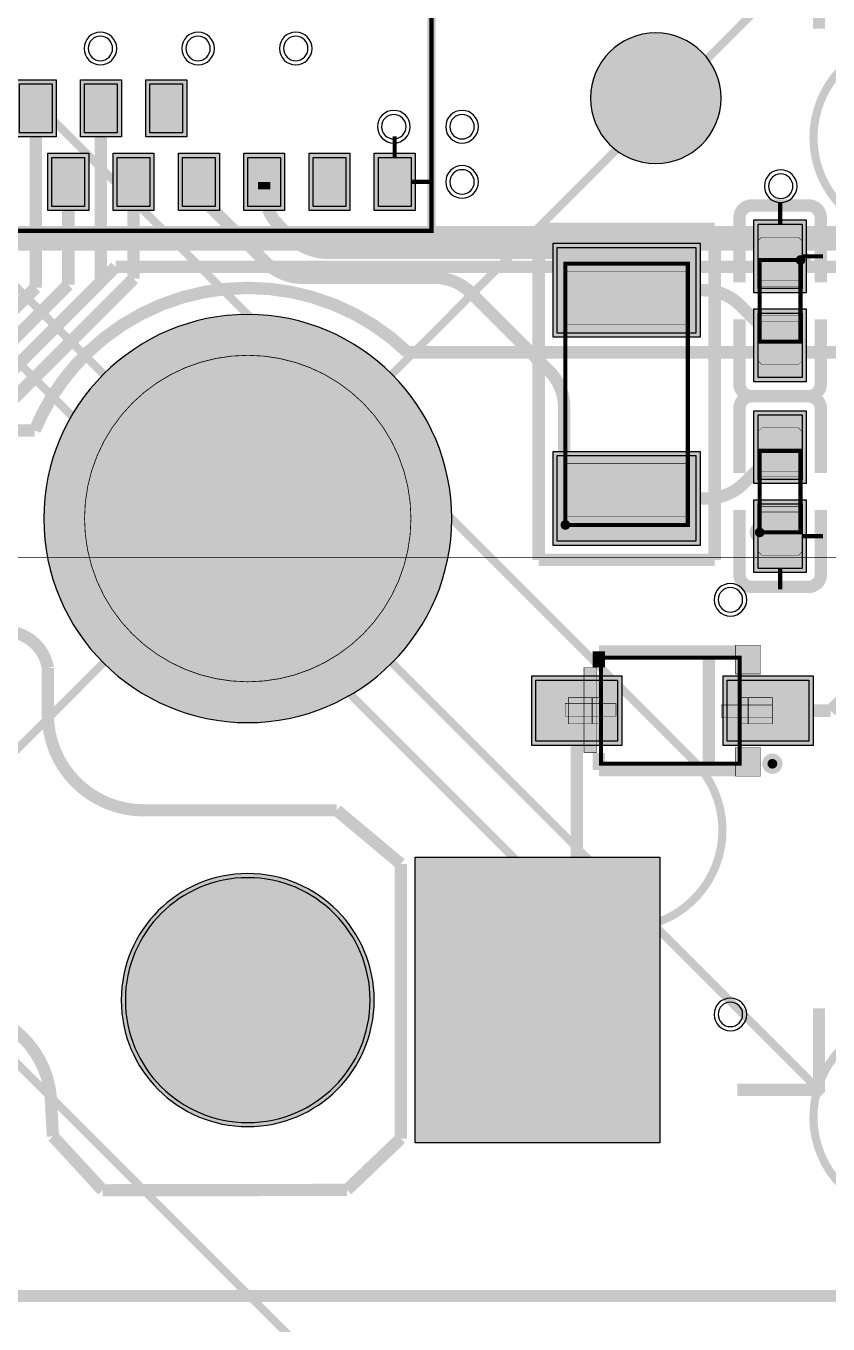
# Model space of a CAD drawing. Header units: millimetres. Extents: x -3 to 238, y -92 to 6.
# Drawn here: x 159.21 to 169.04, y -29.39 to -13.49 of the extents above; entities that cross this region are included whole.
import ezdxf

# ---------------------------------------------------------------- set-up
doc = ezdxf.new("R2010")
doc.units = ezdxf.units.MM
doc.header["$MEASUREMENT"] = 0
for name, color, linetype, true_color in [('Bottom-Layer', 7, 'Continuous', 0x0000ff), ('Bottom-Paste-Mask-Layer', 7, 'Continuous', 0x800000), ('Bottom-Silkscreen-Layer', 7, 'Continuous', 0x66cc33), ('Bottom-Solder-Mask-Layer', 7, 'Continuous', 0xaa00ff), ('Component-Marking-Layer', 7, 'Continuous', 0x66ffcc), ('Component-Shape-Layer', 7, 'Continuous', 0x00cccc), ('Document-Layer', 7, 'Continuous', 0xffffff), ('F.Adhes', 7, 'Continuous', 0x9069e9), ('Hole-Layer', 7, 'Continuous', 0x222222), ('Multi-Layer', 7, 'Continuous', 0xc0c0c0), ('Pin-Floating-Layer', 7, 'Continuous', 0xff99ff), ('Pin-Soldering-Layer', 7, 'Continuous', 0xcc9999), ('Top-Layer', 7, 'Continuous', 0xff0000), ('Top-Paste-Mask-Layer', 7, 'Continuous', 0x808080), ('Top-Solder-Mask-Layer', 7, 'Continuous', 0x800080)]:
    doc.layers.add(name, color=color, linetype=linetype, true_color=true_color)

msp = doc.modelspace()

# ---------------------------------------------------------------- hatches: boundary and pattern name
at = {"layer": 'Bottom-Layer'}
for points in [[(166.125, -14.375, 1), (167.725, -14.375, 1)], [(159.527, -14.2), (159.527, -14.8), (159.127, -14.8), (159.127, -14.2)], [(160.326, -14.2), (160.326, -14.8), (159.926, -14.8), (159.926, -14.2)], [(161.126, -14.2), (161.126, -14.8), (160.726, -14.8), (160.726, -14.2)], [(159.926, -15.1), (159.926, -15.7), (159.526, -15.7), (159.526, -15.1)], [(160.726, -15.1), (160.726, -15.7), (160.326, -15.7), (160.326, -15.1)], [(161.527, -15.1), (161.527, -15.7), (161.127, -15.7), (161.127, -15.1)], [(162.326, -15.1), (162.326, -15.7), (161.926, -15.7), (161.926, -15.1)], [(163.126, -15.1), (163.126, -15.7), (162.726, -15.7), (162.726, -15.1)], [(163.926, -15.1), (163.926, -15.7), (163.526, -15.7), (163.526, -15.1)], [(168.179, -15.918), (168.719, -15.918), (168.719, -16.708), (168.179, -16.708)], [(167.418, -17.253), (165.718, -17.253), (165.718, -16.203), (167.418, -16.203)], [(168.179, -17.008), (168.719, -17.008), (168.719, -17.798), (168.179, -17.798)], [(159.425, -19.525, 1), (164.425, -19.525, 1)], [(168.719, -19.045), (168.179, -19.045), (168.179, -18.254), (168.719, -18.254)], [(167.418, -19.803), (165.718, -19.803), (165.718, -18.753), (167.418, -18.753)], [(168.719, -20.135), (168.179, -20.135), (168.179, -19.345), (168.719, -19.345)], [(166.457, -21.504), (166.457, -22.254), (165.457, -22.254), (165.457, -21.504)], [(168.802, -21.504), (168.802, -22.254), (167.802, -22.254), (167.802, -21.504)], [(166.975, -23.675), (166.975, -27.175), (163.975, -27.175), (163.975, -23.675)], [(160.375, -25.425, 1), (163.475, -25.425, 1)]]:
    msp.add_hatch(color=256, dxfattribs=at).paths.add_polyline_path(points)
at = {"layer": 'Bottom-Paste-Mask-Layer'}
for points in [[(166.125, -14.375, 1), (167.725, -14.375, 1)], [(159.527, -14.2), (159.527, -14.8), (159.127, -14.8), (159.127, -14.2)], [(160.326, -14.2), (160.326, -14.8), (159.926, -14.8), (159.926, -14.2)], [(161.126, -14.2), (161.126, -14.8), (160.726, -14.8), (160.726, -14.2)], [(159.926, -15.1), (159.926, -15.7), (159.526, -15.7), (159.526, -15.1)], [(160.726, -15.1), (160.726, -15.7), (160.326, -15.7), (160.326, -15.1)], [(161.527, -15.1), (161.527, -15.7), (161.127, -15.7), (161.127, -15.1)], [(162.326, -15.1), (162.326, -15.7), (161.926, -15.7), (161.926, -15.1)], [(163.126, -15.1), (163.126, -15.7), (162.726, -15.7), (162.726, -15.1)], [(163.926, -15.1), (163.926, -15.7), (163.526, -15.7), (163.526, -15.1)], [(167.418, -17.253), (165.718, -17.253), (165.718, -16.203), (167.418, -16.203)], [(168.224, -16.678), (168.674, -16.678), (168.724, -16.608), (168.724, -16.128), (168.674, -16.078), (168.224, -16.078), (168.174, -16.128), (168.174, -16.608)], [(168.224, -16.678), (168.674, -16.678), (168.724, -16.608), (168.724, -16.128), (168.674, -16.078), (168.224, -16.078), (168.174, -16.128), (168.174, -16.608)], [(159.425, -19.525, 1), (164.425, -19.525, 1)], [(168.224, -17.638), (168.674, -17.638), (168.724, -17.588), (168.724, -17.108), (168.674, -17.038), (168.224, -17.038), (168.174, -17.108), (168.174, -17.588)], [(168.224, -17.638), (168.674, -17.638), (168.724, -17.588), (168.724, -17.108), (168.674, -17.038), (168.224, -17.038), (168.174, -17.108), (168.174, -17.588)], [(168.674, -18.415), (168.224, -18.415), (168.174, -18.465), (168.174, -18.945), (168.224, -19.015), (168.674, -19.015), (168.724, -18.945), (168.724, -18.465)], [(168.674, -18.415), (168.224, -18.415), (168.174, -18.465), (168.174, -18.945), (168.224, -19.015), (168.674, -19.015), (168.724, -18.945), (168.724, -18.465)], [(167.418, -19.803), (165.718, -19.803), (165.718, -18.753), (167.418, -18.753)], [(168.674, -19.375), (168.224, -19.375), (168.174, -19.445), (168.174, -19.925), (168.224, -19.975), (168.674, -19.975), (168.724, -19.925), (168.724, -19.445)], [(168.674, -19.375), (168.224, -19.375), (168.174, -19.445), (168.174, -19.925), (168.224, -19.975), (168.674, -19.975), (168.724, -19.925), (168.724, -19.445)], [(166.457, -21.504), (166.457, -22.254), (165.457, -22.254), (165.457, -21.504)], [(168.802, -21.504), (168.802, -22.254), (167.802, -22.254), (167.802, -21.504)], [(166.975, -23.675), (166.975, -27.175), (163.975, -27.175), (163.975, -23.675)], [(160.375, -25.425, 1), (163.475, -25.425, 1)]]:
    msp.add_hatch(color=256, dxfattribs=at).paths.add_polyline_path(points)
at = {"layer": 'Bottom-Silkscreen-Layer'}
for points in [[(167.904, -21.077), (167.904, -21.429), (168.209, -21.429), (168.209, -21.077)], [(167.904, -21.077), (167.904, -21.429), (168.209, -21.429), (168.209, -21.077)], [(167.904, -22.682), (167.904, -22.329), (168.209, -22.329), (168.209, -22.682)], [(167.904, -22.682), (167.904, -22.329), (168.209, -22.329), (168.209, -22.682)]]:
    msp.add_hatch(color=256, dxfattribs=at).paths.add_polyline_path(points)
at = {"layer": 'Bottom-Solder-Mask-Layer'}
for points in [[(166.125, -14.375, 1), (167.725, -14.375, 1)], [(159.577, -14.15), (159.577, -14.85), (159.077, -14.85), (159.077, -14.15)], [(160.376, -14.15), (160.376, -14.85), (159.876, -14.85), (159.876, -14.15)], [(161.177, -14.15), (161.177, -14.85), (160.676, -14.85), (160.676, -14.15)], [(159.976, -15.05), (159.976, -15.75), (159.476, -15.75), (159.476, -15.05)], [(160.776, -15.05), (160.776, -15.75), (160.276, -15.75), (160.276, -15.05)], [(161.577, -15.05), (161.577, -15.75), (161.077, -15.75), (161.077, -15.05)], [(162.376, -15.05), (162.376, -15.75), (161.876, -15.75), (161.876, -15.05)], [(163.177, -15.05), (163.177, -15.75), (162.676, -15.75), (162.676, -15.05)], [(163.976, -15.05), (163.976, -15.75), (163.476, -15.75), (163.476, -15.05)], [(168.128, -15.867), (168.77, -15.867), (168.77, -16.759), (168.128, -16.759)], [(167.469, -17.304), (165.667, -17.304), (165.667, -16.152), (167.469, -16.152)], [(168.128, -16.957), (168.77, -16.957), (168.77, -17.849), (168.128, -17.849)], [(159.425, -19.525, 1), (164.425, -19.525, 1)], [(168.77, -19.095), (168.128, -19.095), (168.128, -18.204), (168.77, -18.204)], [(167.469, -19.854), (165.667, -19.854), (165.667, -18.702), (167.469, -18.702)], [(168.77, -20.186), (168.128, -20.186), (168.128, -19.294), (168.77, -19.294)], [(166.508, -21.453), (166.508, -22.305), (165.406, -22.305), (165.406, -21.453)], [(168.853, -21.453), (168.853, -22.305), (167.751, -22.305), (167.751, -21.453)], [(166.975, -23.675), (166.975, -27.175), (163.975, -27.175), (163.975, -23.675)], [(160.375, -25.425, 1), (163.475, -25.425, 1)]]:
    msp.add_hatch(color=256, dxfattribs=at).paths.add_polyline_path(points)
at = {"layer": 'Component-Marking-Layer'}
for points in [[(168.639, -16.358, 1), (168.759, -16.358, 1)], [(168.639, -16.358, 1), (168.759, -16.358, 1)], [(165.758, -19.603, 1), (165.878, -19.603, 1)], [(165.758, -19.603, 1), (165.878, -19.603, 1)], [(168.139, -19.695, 1), (168.259, -19.695, 1)], [(168.139, -19.695, 1), (168.259, -19.695, 1)], [(168.294, -22.529, 1), (168.414, -22.529, 1)], [(168.294, -22.529, 1), (168.414, -22.529, 1)]]:
    msp.add_hatch(color=256, dxfattribs=at).paths.add_polyline_path(points)
at = {"layer": 'Document-Layer'}
for points in [[(166.046, -21.349), (166.046, -22.389), (166.202, -22.389), (166.202, -21.349)], [(166.046, -21.349), (166.046, -22.389), (166.202, -22.389), (166.202, -21.349)], [(165.814, -21.789), (165.814, -21.945), (166.438, -21.945), (166.438, -21.789)], [(165.814, -21.789), (165.814, -21.945), (166.438, -21.945), (166.438, -21.789)], [(168.354, -21.809), (168.354, -21.965), (167.73, -21.965), (167.73, -21.809)], [(168.354, -21.809), (168.354, -21.965), (167.73, -21.965), (167.73, -21.809)]]:
    msp.add_hatch(color=256, dxfattribs=at).paths.add_polyline_path(points)
at = {"layer": 'Hole-Layer'}
for points in [[(166.125, -14.375, 1), (167.725, -14.375, 1)], [(159.425, -19.525, 1), (164.425, -19.525, 1)], [(160.425, -25.425, 1), (163.425, -25.425, 1)]]:
    msp.add_hatch(color=256, dxfattribs=at).paths.add_polyline_path(points)
at = {"layer": 'Multi-Layer'}
for points in [[(166.125, -14.375, 1), (167.725, -14.375, 1)], [(166.125, -14.375, 1), (167.725, -14.375, 1)], [(166.125, -14.375, 1), (167.725, -14.375, 1)], [(159.425, -19.525, 1), (164.425, -19.525, 1)], [(159.425, -19.525, 1), (164.425, -19.525, 1)], [(159.425, -19.525, 1), (164.425, -19.525, 1)], [(160.375, -25.425, 1), (163.475, -25.425, 1)], [(160.375, -25.425, 1), (163.475, -25.425, 1)], [(160.375, -25.425, 1), (163.475, -25.425, 1)]]:
    msp.add_hatch(color=256, dxfattribs=at).paths.add_polyline_path(points)
at = {"layer": 'Pin-Floating-Layer'}
for points in [[(166.144, -21.719), (166.144, -22.039), (166.264, -22.039), (166.264, -21.719)], [(166.144, -21.719), (166.144, -22.039), (166.264, -22.039), (166.264, -21.719)], [(167.944, -21.719), (167.944, -22.039), (168.064, -22.039), (168.064, -21.719)], [(167.944, -21.719), (167.944, -22.039), (168.064, -22.039), (168.064, -21.719)]]:
    msp.add_hatch(color=256, dxfattribs=at).paths.add_polyline_path(points)
at = {"layer": 'Pin-Soldering-Layer'}
for points in [[(159.526, -14.2), (159.126, -14.2), (159.126, -14.8), (159.526, -14.8)], [(159.526, -14.2), (159.126, -14.2), (159.126, -14.8), (159.526, -14.8)], [(160.326, -14.2), (159.926, -14.2), (159.926, -14.8), (160.326, -14.8)], [(160.326, -14.2), (159.926, -14.2), (159.926, -14.8), (160.326, -14.8)], [(161.126, -14.2), (160.726, -14.2), (160.726, -14.8), (161.126, -14.8)], [(161.126, -14.2), (160.726, -14.2), (160.726, -14.8), (161.126, -14.8)], [(159.926, -15.1), (159.526, -15.1), (159.526, -15.7), (159.926, -15.7)], [(159.926, -15.1), (159.526, -15.1), (159.526, -15.7), (159.926, -15.7)], [(160.726, -15.1), (160.326, -15.1), (160.326, -15.7), (160.726, -15.7)], [(160.726, -15.1), (160.326, -15.1), (160.326, -15.7), (160.726, -15.7)], [(161.526, -15.1), (161.126, -15.1), (161.126, -15.7), (161.526, -15.7)], [(161.526, -15.1), (161.126, -15.1), (161.126, -15.7), (161.526, -15.7)], [(162.326, -15.1), (161.926, -15.1), (161.926, -15.7), (162.326, -15.7)], [(162.326, -15.1), (161.926, -15.1), (161.926, -15.7), (162.326, -15.7)], [(163.126, -15.1), (162.726, -15.1), (162.726, -15.7), (163.126, -15.7)], [(163.126, -15.1), (162.726, -15.1), (162.726, -15.7), (163.126, -15.7)], [(163.926, -15.1), (163.526, -15.1), (163.526, -15.7), (163.926, -15.7)], [(163.926, -15.1), (163.526, -15.1), (163.526, -15.7), (163.926, -15.7)], [(168.699, -16.358), (168.199, -16.358), (168.199, -16.608), (168.699, -16.608)], [(168.699, -16.358), (168.199, -16.358), (168.199, -16.608), (168.699, -16.608)], [(165.818, -17.153), (167.319, -17.153), (167.319, -16.503), (165.818, -16.503)], [(165.818, -17.153), (167.319, -17.153), (167.319, -16.503), (165.818, -16.503)], [(168.699, -17.358), (168.199, -17.358), (168.199, -17.108), (168.699, -17.108)], [(168.699, -17.358), (168.199, -17.358), (168.199, -17.108), (168.699, -17.108)], [(168.199, -18.695), (168.699, -18.695), (168.699, -18.945), (168.199, -18.945)], [(168.199, -18.695), (168.699, -18.695), (168.699, -18.945), (168.199, -18.945)], [(165.818, -18.853), (167.319, -18.853), (167.319, -19.503), (165.818, -19.503)], [(165.818, -18.853), (167.319, -18.853), (167.319, -19.503), (165.818, -19.503)], [(168.199, -19.695), (168.699, -19.695), (168.699, -19.445), (168.199, -19.445)], [(168.199, -19.695), (168.699, -19.695), (168.699, -19.445), (168.199, -19.445)], [(165.854, -21.719), (165.854, -22.039), (166.154, -22.039), (166.154, -21.719)], [(165.854, -21.719), (165.854, -22.039), (166.154, -22.039), (166.154, -21.719)], [(168.054, -21.719), (168.054, -22.039), (168.354, -22.039), (168.354, -21.719)], [(168.054, -21.719), (168.054, -22.039), (168.354, -22.039), (168.354, -21.719)]]:
    msp.add_hatch(color=256, dxfattribs=at).paths.add_polyline_path(points)
at = {"layer": 'Top-Layer'}
for points in [[(166.125, -14.375, 1), (167.725, -14.375, 1)], [(159.425, -19.525, 1), (164.425, -19.525, 1)], [(160.375, -25.425, 1), (163.475, -25.425, 1)]]:
    msp.add_hatch(color=256, dxfattribs=at).paths.add_polyline_path(points)
at = {"layer": 'Top-Paste-Mask-Layer'}
for points in [[(166.125, -14.375, 1), (167.725, -14.375, 1)], [(159.425, -19.525, 1), (164.425, -19.525, 1)], [(160.375, -25.425, 1), (163.475, -25.425, 1)]]:
    msp.add_hatch(color=256, dxfattribs=at).paths.add_polyline_path(points)
at = {"layer": 'Top-Solder-Mask-Layer'}
for points in [[(166.125, -14.375, 1), (167.725, -14.375, 1)], [(159.425, -19.525, 1), (164.425, -19.525, 1)], [(160.375, -25.425, 1), (163.475, -25.425, 1)]]:
    msp.add_hatch(color=256, dxfattribs=at).paths.add_polyline_path(points)

# ---------------------------------------------------------------- linework, layer by layer
at = {"layer": 'Bottom-Layer', "const_width": 0.00508}
msp.add_lwpolyline([(143.977, -19.8), (143.977, -0.2, -0.414), (144.177, 0), (199.726, 0), (199.726, 0, -0.414), (199.926, -0.2), (199.926, -19.8, -0.414), (199.726, -20), (199.726, -20), (144.177, -20, -0.414)], format="xyb", close=True, dxfattribs=at)
at = {"layer": 'Bottom-Layer'}
msp.add_lwpolyline([(166.125, -14.375, 1), (167.725, -14.375), (167.725, -14.375, 1), (166.125, -14.375)], format="xyb", dxfattribs=at)
for points in [[(159.527, -14.2), (159.527, -14.8), (159.127, -14.8), (159.127, -14.2)], [(160.326, -14.2), (160.326, -14.8), (159.926, -14.8), (159.926, -14.2)], [(161.126, -14.2), (161.126, -14.8), (160.726, -14.8), (160.726, -14.2)], [(159.926, -15.1), (159.926, -15.7), (159.526, -15.7), (159.526, -15.1)], [(160.726, -15.1), (160.726, -15.7), (160.326, -15.7), (160.326, -15.1)], [(161.527, -15.1), (161.527, -15.7), (161.127, -15.7), (161.127, -15.1)], [(162.326, -15.1), (162.326, -15.7), (161.926, -15.7), (161.926, -15.1)], [(163.126, -15.1), (163.126, -15.7), (162.726, -15.7), (162.726, -15.1)], [(163.926, -15.1), (163.926, -15.7), (163.526, -15.7), (163.526, -15.1)], [(168.179, -15.918), (168.719, -15.918), (168.719, -16.708), (168.179, -16.708)], [(167.418, -17.253), (165.718, -17.253), (165.718, -16.203), (167.418, -16.203)], [(168.179, -17.008), (168.719, -17.008), (168.719, -17.798), (168.179, -17.798)], [(168.719, -19.045), (168.179, -19.045), (168.179, -18.254), (168.719, -18.254)], [(167.418, -19.803), (165.718, -19.803), (165.718, -18.753), (167.418, -18.753)], [(168.719, -20.135), (168.179, -20.135), (168.179, -19.345), (168.719, -19.345)], [(166.457, -21.504), (166.457, -22.254), (165.457, -22.254), (165.457, -21.504)], [(168.802, -21.504), (168.802, -22.254), (167.802, -22.254), (167.802, -21.504)], [(166.975, -23.675), (166.975, -27.175), (163.975, -27.175), (163.975, -23.675)]]:
    msp.add_lwpolyline(points, close=True, dxfattribs=at)
for points, const_width in [([(159.327, -14.5), (159.327, -16.696)], 0.152), ([(160.126, -16.624), (160.126, -14.5)], 0.152), ([(163.726, -15.103), (163.726, -14.844)], 0.0508), ([(159.726, -15.4), (159.726, -16.66)], 0.152), ([(160.526, -15.4), (160.526, -16.587)], 0.152), ([(162.126, -15.4), (162.126, -15.491)], 0.152), ([(163.924, -15.4), (164.183, -15.4)], 0.0508), ([(162.149, -16.389), (161.444, -15.684)], 0.152), ([(168.449, -15.92), (168.449, -15.661)], 0.0508), ([(162.312, -15.94), (162.455, -16.083)], 0.152), ([(162.904, -16.269), (165.847, -16.269)], 0.152), ([(166.296, -16.455), (166.568, -16.728)], 0.152), ([(168.717, -16.313), (168.976, -16.313)], 0.0508), ([(160.526, -16.587), (158.975, -18.138)], 0.152), ([(164.214, -16.575), (162.598, -16.575)], 0.152), ([(159.327, -16.696), (155.831, -20.192)], 0.152), ([(159.726, -16.66), (155.937, -20.449)], 0.152), ([(156.044, -20.706), (160.126, -16.624)], 0.152), ([(165.617, -17.715), (164.663, -16.761)], 0.152), ([(167.512, -16.728), (166.568, -16.728)], 0.152), ([(168.449, -17.403), (167.961, -16.914)], 0.152), ([(165.803, -18.87), (165.803, -18.164)], 0.152), ([(168.449, -18.65), (168.006, -19.092)], 0.152), ([(167.557, -19.278), (166.568, -19.278)], 0.152), ([(168.717, -19.74), (168.976, -19.74)], 0.0508), ([(168.449, -20.132), (168.449, -20.391)], 0.0508), ([(169.782, -21.165), (169.068, -21.879)], 0.152), ([(165.957, -21.879), (165.957, -24.943)], 0.152), ([(169.068, -21.879), (168.302, -21.879)], 0.152)]:
    msp.add_lwpolyline(points, dxfattribs=dict(at, const_width=const_width))
at = {"layer": 'Bottom-Layer', "const_width": 0.152}
for points in [[(161.327, -15.4, 0.199), (161.444, -15.684)], [(162.126, -15.491, 0.199), (162.312, -15.94)], [(162.455, -16.083, 0.199), (162.904, -16.269)], [(166.296, -16.455, 0.199), (165.847, -16.269)], [(162.149, -16.389, 0.199), (162.598, -16.575)], [(164.663, -16.761, 0.199), (164.214, -16.575)], [(167.961, -16.914, 0.199), (167.512, -16.728)], [(165.803, -18.164, 0.199), (165.617, -17.715)], [(167.557, -19.278, 0.199), (168.006, -19.092)], [(165.475, -25.425, 0.414), (165.957, -24.943)]]:
    msp.add_lwpolyline(points, format="xyb", dxfattribs=at)
at = {"layer": 'Bottom-Layer'}
for points in [[(159.425, -19.525, 1), (164.425, -19.525, 1)], [(160.375, -25.425, 1), (163.475, -25.425, 1)]]:
    msp.add_lwpolyline(points, format="xyb", close=True, dxfattribs=at)
at = {"layer": 'Bottom-Paste-Mask-Layer'}
msp.add_lwpolyline([(166.125, -14.375, 1), (167.725, -14.375), (167.725, -14.375, 1), (166.125, -14.375)], format="xyb", dxfattribs=at)
for points in [[(159.527, -14.2), (159.527, -14.8), (159.127, -14.8), (159.127, -14.2)], [(160.326, -14.2), (160.326, -14.8), (159.926, -14.8), (159.926, -14.2)], [(161.126, -14.2), (161.126, -14.8), (160.726, -14.8), (160.726, -14.2)], [(159.926, -15.1), (159.926, -15.7), (159.526, -15.7), (159.526, -15.1)], [(160.726, -15.1), (160.726, -15.7), (160.326, -15.7), (160.326, -15.1)], [(161.527, -15.1), (161.527, -15.7), (161.127, -15.7), (161.127, -15.1)], [(162.326, -15.1), (162.326, -15.7), (161.926, -15.7), (161.926, -15.1)], [(163.126, -15.1), (163.126, -15.7), (162.726, -15.7), (162.726, -15.1)], [(163.926, -15.1), (163.926, -15.7), (163.526, -15.7), (163.526, -15.1)], [(167.418, -17.253), (165.718, -17.253), (165.718, -16.203), (167.418, -16.203)], [(167.418, -19.803), (165.718, -19.803), (165.718, -18.753), (167.418, -18.753)], [(166.457, -21.504), (166.457, -22.254), (165.457, -22.254), (165.457, -21.504)], [(168.802, -21.504), (168.802, -22.254), (167.802, -22.254), (167.802, -21.504)], [(166.975, -23.675), (166.975, -27.175), (163.975, -27.175), (163.975, -23.675)]]:
    msp.add_lwpolyline(points, close=True, dxfattribs=at)
at = {"layer": 'Bottom-Paste-Mask-Layer', "const_width": 0.00508}
for points in [[(168.224, -16.678), (168.674, -16.678), (168.724, -16.608), (168.724, -16.128), (168.674, -16.078), (168.224, -16.078), (168.174, -16.128), (168.174, -16.608)], [(168.224, -16.678), (168.674, -16.678), (168.724, -16.608), (168.724, -16.128), (168.674, -16.078), (168.224, -16.078), (168.174, -16.128), (168.174, -16.608)], [(168.224, -17.638), (168.674, -17.638), (168.724, -17.588), (168.724, -17.108), (168.674, -17.038), (168.224, -17.038), (168.174, -17.108), (168.174, -17.588)], [(168.224, -17.638), (168.674, -17.638), (168.724, -17.588), (168.724, -17.108), (168.674, -17.038), (168.224, -17.038), (168.174, -17.108), (168.174, -17.588)], [(168.674, -18.415), (168.224, -18.415), (168.174, -18.465), (168.174, -18.945), (168.224, -19.015), (168.674, -19.015), (168.724, -18.945), (168.724, -18.465)], [(168.674, -18.415), (168.224, -18.415), (168.174, -18.465), (168.174, -18.945), (168.224, -19.015), (168.674, -19.015), (168.724, -18.945), (168.724, -18.465)], [(168.674, -19.375), (168.224, -19.375), (168.174, -19.445), (168.174, -19.925), (168.224, -19.975), (168.674, -19.975), (168.724, -19.925), (168.724, -19.445)], [(168.674, -19.375), (168.224, -19.375), (168.174, -19.445), (168.174, -19.925), (168.224, -19.975), (168.674, -19.975), (168.724, -19.925), (168.724, -19.445)]]:
    msp.add_lwpolyline(points, close=True, dxfattribs=at)
at = {"layer": 'Bottom-Paste-Mask-Layer'}
for points in [[(159.425, -19.525, 1), (164.425, -19.525, 1)], [(160.375, -25.425, 1), (163.475, -25.425, 1)]]:
    msp.add_lwpolyline(points, format="xyb", close=True, dxfattribs=at)
at = {"layer": 'Bottom-Silkscreen-Layer'}
for points, const_width in [([(164.176, -0.5), (164.176, -16)], 0.1), ([(164.176, -0.5), (164.176, -16)], 0.1), ([(168.795, -15.689), (168.103, -15.689)], 0.152), ([(168.795, -15.689), (168.103, -15.689)], 0.152), ([(167.647, -15.975), (165.49, -15.975)], 0.152), ([(165.49, -15.975), (165.49, -20.032)], 0.152), ([(167.647, -15.975), (165.49, -15.975)], 0.152), ([(165.49, -15.975), (165.49, -20.032)], 0.152), ([(167.647, -20.032), (167.647, -15.975)], 0.152), ([(167.647, -20.032), (167.647, -15.975)], 0.152), ([(167.951, -15.842), (167.951, -16.632)], 0.152), ([(167.951, -15.842), (167.951, -16.632)], 0.152), ([(168.948, -16.632), (168.948, -15.842)], 0.152), ([(168.948, -16.632), (168.948, -15.842)], 0.152), ([(164.176, -16), (153.676, -16)], 0.1), ([(164.176, -16), (153.676, -16)], 0.1), ([(167.951, -17.874), (167.951, -17.084)], 0.152), ([(167.951, -17.874), (167.951, -17.084)], 0.152), ([(168.948, -17.084), (168.948, -17.874)], 0.152), ([(168.948, -17.084), (168.948, -17.874)], 0.152), ([(168.103, -18.026), (168.795, -18.026)], 0.152), ([(168.795, -18.027), (168.103, -18.027)], 0.152), ([(168.103, -18.026), (168.795, -18.026)], 0.152), ([(168.795, -18.027), (168.103, -18.027)], 0.152), ([(167.951, -18.968), (167.951, -18.178)], 0.152), ([(167.951, -18.968), (167.951, -18.178)], 0.152), ([(168.948, -18.178), (168.948, -18.968)], 0.152), ([(168.948, -18.178), (168.948, -18.968)], 0.152), ([(167.951, -19.421), (167.951, -20.211)], 0.152), ([(167.951, -19.421), (167.951, -20.211)], 0.152), ([(168.948, -20.211), (168.948, -19.421)], 0.152), ([(168.948, -20.211), (168.948, -19.421)], 0.152), ([(165.49, -20.032), (167.647, -20.032)], 0.152), ([(165.49, -20.032), (167.647, -20.032)], 0.152), ([(168.103, -20.363), (168.795, -20.363)], 0.152), ([(168.103, -20.363), (168.795, -20.363)], 0.152), ([(166.228, -21.153), (166.228, -21.349)], 0.152), ([(167.981, -21.153), (166.228, -21.153)], 0.152), ([(166.228, -21.153), (166.228, -21.349)], 0.152), ([(167.981, -21.153), (166.228, -21.153)], 0.152), ([(167.576, -21.153), (167.576, -22.606)], 0.152), ([(167.576, -21.153), (167.576, -22.606)], 0.152), ([(159.475, -21.354), (159.475, -21.925)], 0.15), ([(159.475, -21.354), (159.475, -21.925)], 0.15), ([(166.228, -22.606), (166.228, -22.399)], 0.152), ([(166.228, -22.606), (166.228, -22.399)], 0.152), ([(167.981, -22.606), (166.228, -22.606)], 0.152), ([(167.981, -22.606), (166.228, -22.606)], 0.152), ([(163.016, -23.1), (160.65, -23.1)], 0.15), ([(163.016, -23.1), (160.65, -23.1)], 0.15), ([(163.8, -23.756), (163.016, -23.1)], 0.15), ([(163.8, -23.756), (163.016, -23.1)], 0.15), ([(163.8, -23.756), (163.8, -27.121)], 0.15), ([(163.8, -23.756), (163.8, -27.121)], 0.15), ([(159.516, -26.717), (159.538, -27.094)], 0.15), ([(159.516, -26.717), (159.538, -27.094)], 0.15), ([(159.538, -27.094), (160.147, -27.755)], 0.15), ([(159.538, -27.094), (160.147, -27.755)], 0.15), ([(163.141, -27.75), (163.8, -27.121)], 0.15), ([(163.141, -27.75), (163.8, -27.121)], 0.15), ([(163.141, -27.75), (160.147, -27.755)], 0.15), ([(163.141, -27.75), (160.147, -27.755)], 0.15)]:
    msp.add_lwpolyline(points, dxfattribs=dict(at, const_width=const_width))
for points, const_width in [([(168.103, -15.689, 0.414), (167.951, -15.842)], 0.152), ([(168.103, -15.689, 0.414), (167.951, -15.842)], 0.152), ([(168.948, -15.842, 0.414), (168.795, -15.689)], 0.152), ([(168.948, -15.842, 0.414), (168.795, -15.689)], 0.152), ([(168.103, -18.027, -0.414), (167.951, -17.874)], 0.152), ([(168.103, -18.027, -0.414), (167.951, -17.874)], 0.152), ([(168.948, -17.874, -0.414), (168.795, -18.027)], 0.152), ([(168.948, -17.874, -0.414), (168.795, -18.027)], 0.152), ([(167.951, -18.178, -0.414), (168.103, -18.026)], 0.152), ([(167.951, -18.178, -0.414), (168.103, -18.026)], 0.152), ([(168.795, -18.026, -0.414), (168.948, -18.178)], 0.152), ([(168.795, -18.026, -0.414), (168.948, -18.178)], 0.152), ([(167.951, -20.211, 0.414), (168.103, -20.363)], 0.152), ([(167.951, -20.211, 0.414), (168.103, -20.363)], 0.152), ([(168.795, -20.363, 0.414), (168.948, -20.211)], 0.152), ([(168.795, -20.363, 0.414), (168.948, -20.211)], 0.152), ([(159.004, -20.912, -0.338), (159.475, -21.354)], 0.15), ([(159.004, -20.912, -0.338), (159.475, -21.354)], 0.15), ([(160.65, -23.1, -0.414), (159.475, -21.925)], 0.15), ([(160.65, -23.1, -0.414), (159.475, -21.925)], 0.15), ([(158.341, -25.542, -0.414), (159.516, -26.717)], 0.15), ([(158.341, -25.542, -0.414), (159.516, -26.717)], 0.15)]:
    msp.add_lwpolyline(points, format="xyb", dxfattribs=dict(at, const_width=const_width))
at = {"layer": 'Bottom-Silkscreen-Layer', "const_width": 0.00508}
for points in [[(167.904, -21.077), (167.904, -21.429), (168.209, -21.429), (168.209, -21.077)], [(167.904, -21.077), (167.904, -21.429), (168.209, -21.429), (168.209, -21.077)], [(167.904, -22.682), (167.904, -22.329), (168.209, -22.329), (168.209, -22.682)], [(167.904, -22.682), (167.904, -22.329), (168.209, -22.329), (168.209, -22.682)]]:
    msp.add_lwpolyline(points, close=True, dxfattribs=at)
at = {"layer": 'Bottom-Solder-Mask-Layer'}
msp.add_lwpolyline([(166.125, -14.375, 1), (167.725, -14.375), (167.725, -14.375, 1), (166.125, -14.375)], format="xyb", dxfattribs=at)
for points in [[(159.577, -14.15), (159.577, -14.85), (159.077, -14.85), (159.077, -14.15)], [(160.376, -14.15), (160.376, -14.85), (159.876, -14.85), (159.876, -14.15)], [(161.177, -14.15), (161.177, -14.85), (160.676, -14.85), (160.676, -14.15)], [(159.976, -15.05), (159.976, -15.75), (159.476, -15.75), (159.476, -15.05)], [(160.776, -15.05), (160.776, -15.75), (160.276, -15.75), (160.276, -15.05)], [(161.577, -15.05), (161.577, -15.75), (161.077, -15.75), (161.077, -15.05)], [(162.376, -15.05), (162.376, -15.75), (161.876, -15.75), (161.876, -15.05)], [(163.177, -15.05), (163.177, -15.75), (162.676, -15.75), (162.676, -15.05)], [(163.976, -15.05), (163.976, -15.75), (163.476, -15.75), (163.476, -15.05)], [(168.128, -15.867), (168.77, -15.867), (168.77, -16.759), (168.128, -16.759)], [(167.469, -17.304), (165.667, -17.304), (165.667, -16.152), (167.469, -16.152)], [(168.128, -16.957), (168.77, -16.957), (168.77, -17.849), (168.128, -17.849)], [(168.77, -19.095), (168.128, -19.095), (168.128, -18.204), (168.77, -18.204)], [(167.469, -19.854), (165.667, -19.854), (165.667, -18.702), (167.469, -18.702)], [(168.77, -20.186), (168.128, -20.186), (168.128, -19.294), (168.77, -19.294)], [(166.508, -21.453), (166.508, -22.305), (165.406, -22.305), (165.406, -21.453)], [(168.853, -21.453), (168.853, -22.305), (167.751, -22.305), (167.751, -21.453)], [(166.975, -23.675), (166.975, -27.175), (163.975, -27.175), (163.975, -23.675)]]:
    msp.add_lwpolyline(points, close=True, dxfattribs=at)
for points in [[(159.425, -19.525, 1), (164.425, -19.525, 1)], [(160.375, -25.425, 1), (163.475, -25.425, 1)]]:
    msp.add_lwpolyline(points, format="xyb", close=True, dxfattribs=at)
at = {"layer": 'Component-Marking-Layer', "const_width": 0.129}
for points in [[(168.639, -16.358, 1), (168.759, -16.358, 1)], [(168.639, -16.358, 1), (168.759, -16.358, 1)], [(168.139, -19.695, 1), (168.259, -19.695, 1)], [(168.139, -19.695, 1), (168.259, -19.695, 1)], [(168.294, -22.529, 1), (168.414, -22.529, 1)], [(168.294, -22.529, 1), (168.414, -22.529, 1)]]:
    msp.add_lwpolyline(points, format="xyb", close=True, dxfattribs=at)
msp.add_lwpolyline([(165.758, -19.603, 1), (165.878, -19.603), (165.878, -19.603, 1), (165.758, -19.603)], format="xyb", dxfattribs=at)
msp.add_lwpolyline([(165.758, -19.603, 1), (165.878, -19.603), (165.878, -19.603, 1), (165.758, -19.603)], format="xyb", dxfattribs=at)
at = {"layer": 'Component-Shape-Layer', "const_width": 0.0508}
for points in [[(164.176, -16), (164.176, -0.5), (153.676, -0.5), (153.676, -16)], [(164.176, -16), (164.176, -0.5), (153.676, -0.5), (153.676, -16)], [(165.818, -19.603), (167.319, -19.603), (167.319, -16.403), (165.818, -16.403)], [(165.818, -19.603), (167.319, -19.603), (167.319, -16.403), (165.818, -16.403)], [(168.699, -16.358), (168.199, -16.358), (168.199, -17.358), (168.699, -17.358)], [(168.699, -16.358), (168.199, -16.358), (168.199, -17.358), (168.699, -17.358)], [(168.199, -19.695), (168.699, -19.695), (168.699, -18.695), (168.199, -18.695)], [(168.199, -19.695), (168.699, -19.695), (168.699, -18.695), (168.199, -18.695)], [(166.254, -21.229), (166.254, -22.529), (167.954, -22.529), (167.954, -21.229)], [(166.254, -21.229), (166.254, -22.529), (167.954, -22.529), (167.954, -21.229)]]:
    msp.add_lwpolyline(points, close=True, dxfattribs=at)
at = {"layer": 'Document-Layer'}
for points, const_width in [([(154.875, -12.474), (168.974, -26.574)], 0.1), ([(154.875, -26.574), (168.974, -12.474)], 0.1), ([(168.925, -12.525), (168.925, -13.525)], 0.15), ([(168.925, -12.525), (168.925, -13.525)], 0.15), ([(168.925, -26.525), (168.925, -25.525)], 0.15), ([(168.925, -26.525), (168.925, -25.525)], 0.15), ([(167.925, -26.525), (168.925, -26.525)], 0.15), ([(167.925, -26.525), (168.925, -26.525)], 0.15), ([(171.45, -29.05), (152.4, -29.05)], 0.15), ([(152.4, -29.05), (171.45, -29.05)], 0.15), ([(171.45, -29.05), (152.4, -29.05)], 0.15), ([(152.4, -29.05), (171.45, -29.05)], 0.15)]:
    msp.add_lwpolyline(points, dxfattribs=dict(at, const_width=const_width))
at = {"layer": 'Document-Layer', "const_width": 0.1}
for points in [[(167.391, -22.494), (158.906, -14.009, 1), (157.209, -15.706), (165.694, -24.191, 1)], [(179.391, -22.494), (170.906, -14.009, 1), (169.209, -15.706), (177.694, -24.191, 1)], [(167.391, -34.494), (158.906, -26.009, 1), (157.209, -27.706), (165.694, -36.191, 1)], [(179.391, -34.494), (170.906, -26.009, 1), (169.209, -27.706), (177.694, -36.191, 1)]]:
    msp.add_lwpolyline(points, format="xyb", close=True, dxfattribs=at)
at = {"layer": 'Document-Layer', "const_width": 0.01}
msp.add_lwpolyline([(159.925, -19.525, 1), (163.925, -19.525), (163.925, -19.525, 1), (159.925, -19.525)], format="xyb", dxfattribs=at)
msp.add_lwpolyline([(159.925, -19.525, 1), (163.925, -19.525), (163.925, -19.525, 1), (159.925, -19.525)], format="xyb", dxfattribs=at)
at = {"layer": 'Document-Layer', "const_width": 0.00508}
for points in [[(166.046, -21.349), (166.046, -22.389), (166.202, -22.389), (166.202, -21.349)], [(166.046, -21.349), (166.046, -22.389), (166.202, -22.389), (166.202, -21.349)], [(165.814, -21.789), (165.814, -21.945), (166.438, -21.945), (166.438, -21.789)], [(165.814, -21.789), (165.814, -21.945), (166.438, -21.945), (166.438, -21.789)], [(168.354, -21.809), (168.354, -21.965), (167.73, -21.965), (167.73, -21.809)], [(168.354, -21.809), (168.354, -21.965), (167.73, -21.965), (167.73, -21.809)]]:
    msp.add_lwpolyline(points, close=True, dxfattribs=at)
at = {"layer": 'F.Adhes', "const_width": 0.15}
for points in [[(168.925, -26.525), (168.925, -25.525)], [(168.925, -26.525), (168.925, -25.525)], [(168.925, -26.525), (168.925, -25.525)], [(168.925, -26.525), (168.925, -25.525)], [(167.925, -26.525), (168.925, -26.525)], [(167.925, -26.525), (168.925, -26.525)], [(167.925, -26.525), (168.925, -26.525)], [(167.925, -26.525), (168.925, -26.525)]]:
    msp.add_lwpolyline(points, dxfattribs=at)
at = {"layer": 'Hole-Layer'}
for points in [[(159.969, -13.766, 1), (160.269, -13.766, 1)], [(161.166, -13.766, 1), (161.466, -13.766, 1)], [(162.363, -13.766, 1), (162.663, -13.766, 1)], [(163.565, -14.724, 1), (163.865, -14.724, 1)], [(164.401, -14.724, 1), (164.701, -14.724, 1)], [(164.401, -15.401, 1), (164.701, -15.401, 1)], [(168.306, -15.453, 1), (168.606, -15.453, 1)], [(159.425, -19.525, 1), (164.425, -19.525, 1)], [(167.69, -20.52, 1), (167.99, -20.52, 1)], [(167.69, -25.6, 1), (167.99, -25.6, 1)]]:
    msp.add_lwpolyline(points, format="xyb", close=True, dxfattribs=at)
for points in [[(166.125, -14.375, 1), (167.725, -14.375), (167.725, -14.375, 1), (166.125, -14.375)], [(160.425, -25.425, 1), (163.425, -25.425), (163.425, -25.425, 1), (160.425, -25.425)]]:
    msp.add_lwpolyline(points, format="xyb", dxfattribs=at)
at = {"layer": 'Multi-Layer'}
for points in [[(159.919, -13.766, 1), (160.319, -13.766, 1)], [(161.116, -13.766, 1), (161.516, -13.766, 1)], [(162.313, -13.766, 1), (162.713, -13.766, 1)], [(163.515, -14.724, 1), (163.915, -14.724, 1)], [(164.351, -14.724, 1), (164.751, -14.724, 1)], [(164.351, -15.401, 1), (164.751, -15.401, 1)], [(168.256, -15.453, 1), (168.656, -15.453, 1)], [(159.425, -19.525, 1), (164.425, -19.525, 1)], [(159.425, -19.525, 1), (164.425, -19.525, 1)], [(159.425, -19.525, 1), (164.425, -19.525, 1)], [(167.64, -20.52, 1), (168.04, -20.52, 1)], [(160.375, -25.425, 1), (163.475, -25.425, 1)], [(160.375, -25.425, 1), (163.475, -25.425, 1)], [(160.375, -25.425, 1), (163.475, -25.425, 1)], [(167.64, -25.6, 1), (168.04, -25.6, 1)]]:
    msp.add_lwpolyline(points, format="xyb", close=True, dxfattribs=at)
msp.add_lwpolyline([(166.125, -14.375, 1), (167.725, -14.375), (167.725, -14.375, 1), (166.125, -14.375)], format="xyb", dxfattribs=at)
msp.add_lwpolyline([(166.125, -14.375, 1), (167.725, -14.375), (167.725, -14.375, 1), (166.125, -14.375)], format="xyb", dxfattribs=at)
msp.add_lwpolyline([(166.125, -14.375, 1), (167.725, -14.375), (167.725, -14.375, 1), (166.125, -14.375)], format="xyb", dxfattribs=at)
at = {"layer": 'Pin-Floating-Layer', "const_width": 0.00508}
for points in [[(166.144, -21.719), (166.144, -22.039), (166.264, -22.039), (166.264, -21.719)], [(166.144, -21.719), (166.144, -22.039), (166.264, -22.039), (166.264, -21.719)], [(167.944, -21.719), (167.944, -22.039), (168.064, -22.039), (168.064, -21.719)], [(167.944, -21.719), (167.944, -22.039), (168.064, -22.039), (168.064, -21.719)]]:
    msp.add_lwpolyline(points, close=True, dxfattribs=at)
at = {"layer": 'Pin-Soldering-Layer', "const_width": 0.00508}
for points in [[(159.526, -14.2), (159.126, -14.2), (159.126, -14.8), (159.526, -14.8)], [(159.526, -14.2), (159.126, -14.2), (159.126, -14.8), (159.526, -14.8)], [(160.326, -14.2), (159.926, -14.2), (159.926, -14.8), (160.326, -14.8)], [(160.326, -14.2), (159.926, -14.2), (159.926, -14.8), (160.326, -14.8)], [(161.126, -14.2), (160.726, -14.2), (160.726, -14.8), (161.126, -14.8)], [(161.126, -14.2), (160.726, -14.2), (160.726, -14.8), (161.126, -14.8)], [(159.926, -15.1), (159.526, -15.1), (159.526, -15.7), (159.926, -15.7)], [(159.926, -15.1), (159.526, -15.1), (159.526, -15.7), (159.926, -15.7)], [(160.726, -15.1), (160.326, -15.1), (160.326, -15.7), (160.726, -15.7)], [(160.726, -15.1), (160.326, -15.1), (160.326, -15.7), (160.726, -15.7)], [(161.526, -15.1), (161.126, -15.1), (161.126, -15.7), (161.526, -15.7)], [(161.526, -15.1), (161.126, -15.1), (161.126, -15.7), (161.526, -15.7)], [(162.326, -15.1), (161.926, -15.1), (161.926, -15.7), (162.326, -15.7)], [(162.326, -15.1), (161.926, -15.1), (161.926, -15.7), (162.326, -15.7)], [(163.126, -15.1), (162.726, -15.1), (162.726, -15.7), (163.126, -15.7)], [(163.126, -15.1), (162.726, -15.1), (162.726, -15.7), (163.126, -15.7)], [(163.926, -15.1), (163.526, -15.1), (163.526, -15.7), (163.926, -15.7)], [(163.926, -15.1), (163.526, -15.1), (163.526, -15.7), (163.926, -15.7)], [(168.699, -16.358), (168.199, -16.358), (168.199, -16.608), (168.699, -16.608)], [(168.699, -16.358), (168.199, -16.358), (168.199, -16.608), (168.699, -16.608)], [(165.818, -17.153), (167.319, -17.153), (167.319, -16.503), (165.818, -16.503)], [(165.818, -17.153), (167.319, -17.153), (167.319, -16.503), (165.818, -16.503)], [(168.699, -17.358), (168.199, -17.358), (168.199, -17.108), (168.699, -17.108)], [(168.699, -17.358), (168.199, -17.358), (168.199, -17.108), (168.699, -17.108)], [(168.199, -18.695), (168.699, -18.695), (168.699, -18.945), (168.199, -18.945)], [(168.199, -18.695), (168.699, -18.695), (168.699, -18.945), (168.199, -18.945)], [(165.818, -18.853), (167.319, -18.853), (167.319, -19.503), (165.818, -19.503)], [(165.818, -18.853), (167.319, -18.853), (167.319, -19.503), (165.818, -19.503)], [(168.199, -19.695), (168.699, -19.695), (168.699, -19.445), (168.199, -19.445)], [(168.199, -19.695), (168.699, -19.695), (168.699, -19.445), (168.199, -19.445)], [(165.854, -21.719), (165.854, -22.039), (166.154, -22.039), (166.154, -21.719)], [(165.854, -21.719), (165.854, -22.039), (166.154, -22.039), (166.154, -21.719)], [(168.054, -21.719), (168.054, -22.039), (168.354, -22.039), (168.354, -21.719)], [(168.054, -21.719), (168.054, -22.039), (168.354, -22.039), (168.354, -21.719)]]:
    msp.add_lwpolyline(points, close=True, dxfattribs=at)
at = {"layer": 'Top-Layer', "const_width": 0.00508}
msp.add_lwpolyline([(143.977, -19.8), (143.977, -0.2, -0.414), (144.177, 0), (199.726, 0), (199.726, 0, -0.414), (199.926, -0.2), (199.926, -19.8, -0.414), (199.726, -20), (199.726, -20), (144.177, -20, -0.414)], format="xyb", close=True, dxfattribs=at)
at = {"layer": 'Top-Layer'}
msp.add_lwpolyline([(166.125, -14.375, 1), (167.725, -14.375), (167.725, -14.375, 1), (166.125, -14.375)], format="xyb", dxfattribs=at)
for points, const_width in [([(178.011, -16.092), (157.412, -16.092)], 0.3), ([(160.306, -16.442), (158.559, -18.189)], 0.152), ([(169.982, -16.442), (160.306, -16.442)], 0.152), ([(169.801, -17.489), (163.885, -17.489)], 0.152), ([(159.314, -18.446), (158.975, -18.446)], 0.152)]:
    msp.add_lwpolyline(points, dxfattribs=dict(at, const_width=const_width))
at = {"layer": 'Top-Layer', "const_width": 0.152}
for points in [[(163.885, -17.489, 0.403), (159.965, -17.489)], [(159.965, -17.489, 0.104), (159.314, -18.446)]]:
    msp.add_lwpolyline(points, format="xyb", dxfattribs=at)
at = {"layer": 'Top-Layer'}
for points in [[(159.425, -19.525, 1), (164.425, -19.525, 1)], [(160.375, -25.425, 1), (163.475, -25.425, 1)]]:
    msp.add_lwpolyline(points, format="xyb", close=True, dxfattribs=at)
at = {"layer": 'Top-Paste-Mask-Layer'}
msp.add_lwpolyline([(166.125, -14.375, 1), (167.725, -14.375), (167.725, -14.375, 1), (166.125, -14.375)], format="xyb", dxfattribs=at)
for points in [[(159.425, -19.525, 1), (164.425, -19.525, 1)], [(160.375, -25.425, 1), (163.475, -25.425, 1)]]:
    msp.add_lwpolyline(points, format="xyb", close=True, dxfattribs=at)
at = {"layer": 'Top-Solder-Mask-Layer'}
msp.add_lwpolyline([(166.125, -14.375, 1), (167.725, -14.375), (167.725, -14.375, 1), (166.125, -14.375)], format="xyb", dxfattribs=at)
for points in [[(159.425, -19.525, 1), (164.425, -19.525, 1)], [(160.375, -25.425, 1), (163.475, -25.425, 1)]]:
    msp.add_lwpolyline(points, format="xyb", close=True, dxfattribs=at)

doc.saveas('drawing.dxf')
